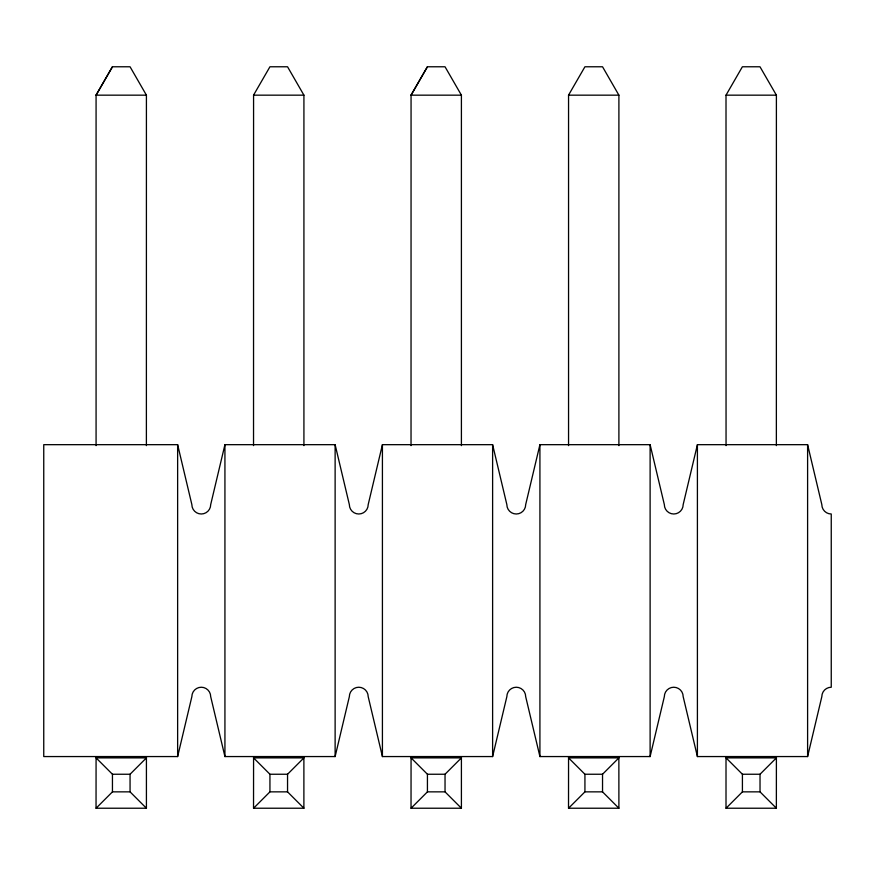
<?xml version="1.0" encoding="UTF-8"?>
<svg xmlns="http://www.w3.org/2000/svg" width="875" height="875" viewBox="0 0 875 875"><rect width="100%" height="100%" fill="white"/><g stroke="black" fill="none" stroke-linecap="round" stroke-linejoin="round"><path stroke-width="1.31" d="M224.93 444.675L210.7 504.569A9.428 9.428 0 0 1 201.283 513.997A9.428 9.428 0 0 1 191.855 504.569L177.636 444.675L43.75 444.675L43.75 756.558L177.636 756.558L191.855 696.664A9.428 9.428 0 0 1 201.283 687.236A9.428 9.428 0 0 1 210.7 696.664L224.93 756.558L335.125 756.558L349.344 696.664A9.428 9.428 0 0 1 358.772 687.236A9.428 9.428 0 0 1 368.2 696.664L382.419 756.558L492.614 756.558L506.844 696.664A9.428 9.428 0 0 1 516.261 687.236A9.428 9.428 0 0 1 525.689 696.664L539.919 756.558L650.114 756.558L664.333 696.664A9.428 9.428 0 0 1 673.761 687.236A9.428 9.428 0 0 1 683.178 696.664L697.408 756.558L807.603 756.558L821.822 696.664A9.428 9.428 0 0 1 831.25 687.236L831.25 513.997A9.428 9.428 0 0 1 821.822 504.569L807.603 444.675L697.408 444.675L683.178 504.569A9.428 9.428 0 0 1 673.761 513.997A9.428 9.428 0 0 1 664.333 504.569L650.114 444.675L539.919 444.675L525.689 504.569A9.428 9.428 0 0 1 516.261 513.997A9.428 9.428 0 0 1 506.844 504.569L492.614 444.675L382.419 444.675L368.2 504.569A9.428 9.428 0 0 1 358.772 513.997A9.428 9.428 0 0 1 349.344 504.569L335.125 444.675L224.93 444.675L224.93 756.558M96.042 95.167L112.416 66.773L130.058 66.773L146.42 95.167L146.388 445.616M96.075 445.616L96.075 95.167L112.448 66.773M253.531 95.167L269.938 66.773L287.547 66.773L303.92 95.167L303.92 445.616M411.031 95.167L427.394 66.773L445.036 66.773L461.409 95.167L461.409 445.616M411.031 445.616L411.064 95.167L427.427 66.773M568.52 95.167L584.927 66.773L602.536 66.773L618.898 95.167L618.898 445.616M96.075 808.227L112.448 791.853L130.058 791.853L146.42 808.227L96.042 808.227L96.075 756.777M130.058 774.244L146.42 757.881L96.075 757.881L112.448 774.244L130.058 774.244L130.058 791.853M253.575 808.227L269.938 791.853L287.547 791.853L303.92 808.227L253.531 808.227L253.575 756.777M287.547 774.244L303.92 757.881L253.575 757.881L269.938 774.244L287.547 774.244L287.547 791.853M411.064 808.227L427.427 791.853L445.036 791.853L461.409 808.227L411.031 808.227L411.064 756.777M445.036 774.244L461.409 757.881L411.064 757.881L427.427 774.244L445.036 774.244L445.036 791.853M568.553 808.227L584.927 791.853L602.536 791.853L618.898 808.227L568.52 808.227L568.553 756.777M602.536 774.244L618.898 757.881L568.553 757.881L584.927 774.244L602.536 774.244L602.536 791.853M726.053 808.227L742.416 791.853L760.025 791.853L776.398 808.227L726.009 808.227L726.009 756.777M760.025 774.244L776.398 757.881L726.053 757.881L742.416 774.244L760.025 774.244L760.025 791.853M96.075 95.167L146.42 95.167M303.92 95.167L253.575 95.167L253.531 445.616M411.064 95.167L461.409 95.167M618.898 95.167L568.553 95.167L568.553 445.616M726.053 95.167L776.398 95.167L776.366 445.616M776.398 95.167L759.992 66.773L742.383 66.773L726.009 95.167L726.053 445.616M807.603 444.675L807.603 756.558M776.398 756.777L776.366 808.227M742.416 774.244L742.416 791.853M697.408 444.675L697.408 756.558M650.114 444.675L650.114 756.558M618.866 756.777L618.898 808.227M584.927 774.244L584.927 791.853M539.919 444.675L539.919 756.558M492.614 444.675L492.614 756.558M461.409 756.777L461.409 808.227M427.427 774.244L427.427 791.853M382.419 444.675L382.419 756.558M335.125 444.675L335.125 756.558M303.887 756.777L303.887 808.227M269.938 774.244L269.938 791.853M177.636 444.675L177.636 756.558M146.42 756.777L146.42 808.227M112.448 774.244L112.448 791.853"/></g></svg>
